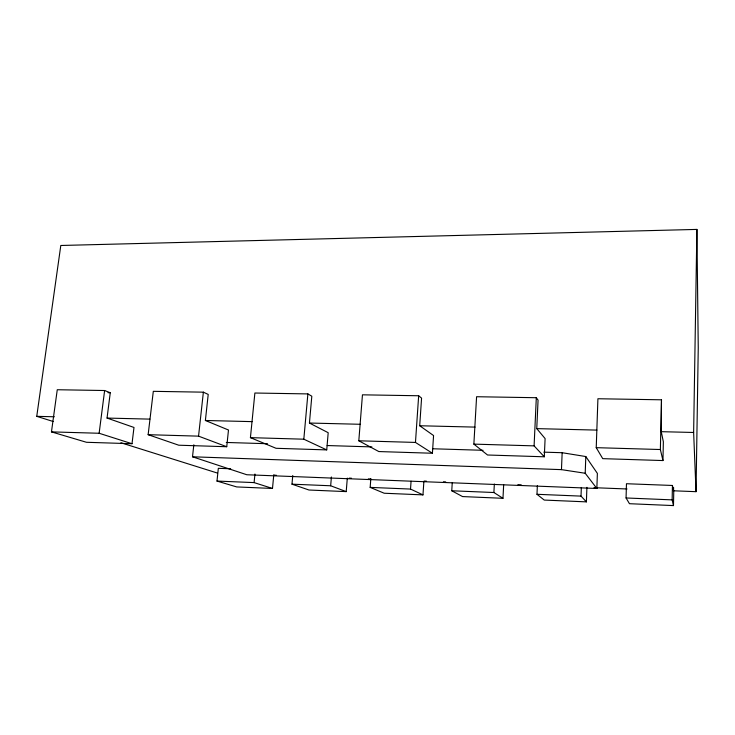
<?xml version="1.0" encoding="UTF-8"?>
<svg xmlns="http://www.w3.org/2000/svg" width="735" height="735" viewBox="0 0 735 735"><rect width="100%" height="100%" fill="white"/><g stroke="black" fill="none" stroke-linecap="round" stroke-linejoin="round"><path stroke-width="1.1" d="M673.774 490.723L673.48 505.588L629.463 503.705L626.064 497.972L626.468 483.731L672.433 485.467L673.545 490.796L696.027 491.678L693.638 432.474L696.899 229.412L60.803 245.481L36.75 416.341L53.15 421.486M696.027 491.678L698.25 347.774L696.899 229.412M673.545 490.796L673.609 487.535M673.48 505.588L672.148 499.874L672.433 485.467M662.952 460.56L660.37 449.526L661.482 399.803L597.913 398.747L596.232 447.67L602.737 458.649L662.952 460.56L663.356 441.772L661.261 431.684L661.482 399.803M193.838 444.767L192.506 456.793L246.813 474.746L596.857 488.481L597.371 473.395L585.813 456.545L562.156 452.714L543.817 452.154M596.857 488.481L585.207 473.257L585.813 456.545M537.358 485.725L536.973 494.297L544.24 500.066L586.392 501.867L586.916 487.333M586.392 501.867L581.017 496.116L581.339 487.443M585.207 473.257L561.466 469.637L562.156 452.714M544.295 456.793L545.104 438.575L536.761 428.624L538.066 400.134L536.311 397.718L476.592 396.725L473.864 444.124L487.544 455.002L544.295 456.793L534.097 445.869L473.864 444.124M534.097 445.869L536.311 397.718M452.245 482.831L451.759 490.769L462.554 496.575L502.97 498.302L503.668 484.723M502.97 498.302L493.892 492.514L494.343 484.043M370.844 478.522L370.164 487.397L384.203 493.231L422.974 494.885L423.865 481.59M432.41 453.247L433.567 435.552L419.703 425.749L421.578 398.122L418.665 395.761L362.456 394.824L358.809 440.789L378.828 451.556L432.41 453.247L415.468 442.433L358.809 440.789M422.974 494.885L410.525 489.069L411.067 481.214M415.468 442.433L418.665 395.761M292.769 475.481L291.979 484.172L308.985 490.015L346.213 491.614L347.306 478.127M346.213 491.614L330.667 485.771L331.402 476.987M326.726 449.903L328.196 432.704L309.435 423.038L311.815 396.22L307.882 393.914L254.88 393.023L250.424 437.647L276.048 448.295L326.726 449.903L303.821 439.199L250.424 437.647M303.821 439.199L307.882 393.914M230.68 468.783L218.332 468.314L216.99 481.067L236.716 486.928L272.492 488.463L273.787 474.755M272.492 488.463L254.099 482.601L254.944 474.011M226.738 446.733L228.484 430.012L205.387 420.484L208.216 394.429L203.375 392.168L153.312 391.332L148.139 434.688L178.743 445.208L226.738 446.733L198.551 436.149L148.139 434.688M198.551 436.149L203.375 392.168M132.006 443.729L133.99 427.458L107.044 418.068L110.268 392.738L104.627 390.524L57.266 389.734L51.459 431.886L86.482 442.286L132.006 443.729L99.133 433.264L51.459 431.886M99.133 433.264L104.627 390.524M107.971 392.701L110.268 392.738M36.75 416.341L54.362 416.773M107.044 418.068L149.885 419.125M205.387 420.484L252.105 421.633M309.435 423.038L360.361 424.288M419.703 425.749L475.086 427.108M536.761 428.624L596.903 430.104M661.261 431.684L693.638 432.474M596.232 447.67L660.37 449.526M226.288 442.461L267.558 443.729M327.167 445.539L371.873 446.908M432.621 448.763L483.06 450.298M192.506 456.793L561.466 469.637M274.155 475.196L276.443 475.288M349.235 478.127L351.486 478.219M368.318 478.871L370.559 478.963M424.113 481.058L426.392 481.14M443.425 481.811L445.695 481.894M517.89 484.714L521.253 484.852M593.99 487.691L627.029 488.977M216.99 481.067L254.099 482.601M291.979 484.172L330.667 485.771M370.164 487.397L410.525 489.069M451.759 490.769L493.892 492.514M536.973 494.297L581.017 496.116M626.064 497.972L672.148 499.874M120.917 442.764L217.101 472.963"/></g></svg>
